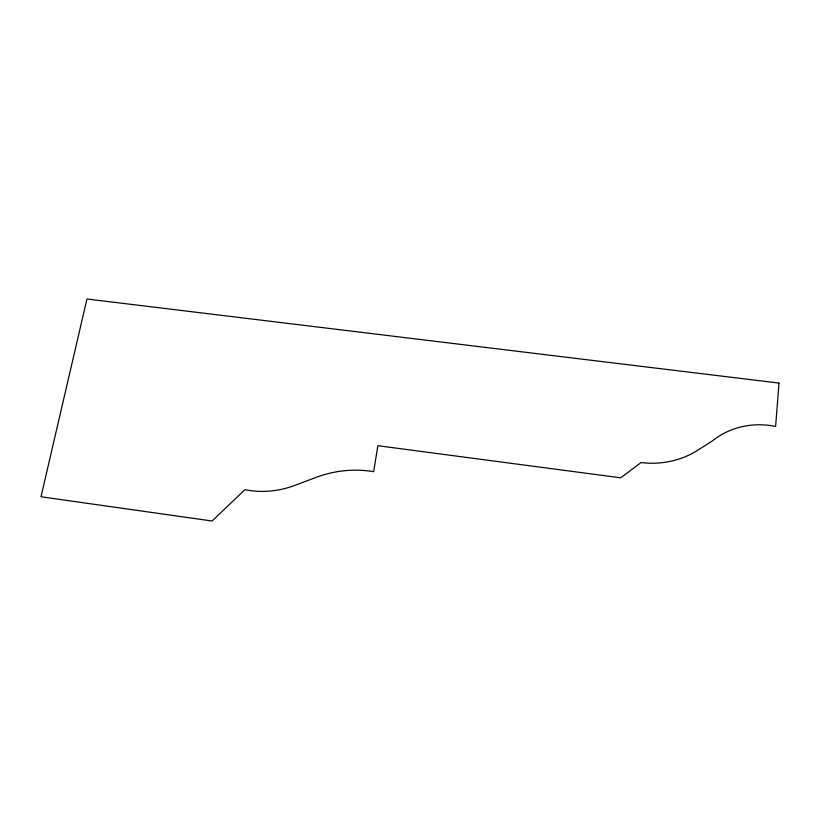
<?xml version="1.0" encoding="UTF-8"?>
<svg xmlns="http://www.w3.org/2000/svg" width="820" height="820" viewBox="0 0 820 820"><rect width="100%" height="100%" fill="white"/><g stroke="black" fill="none" stroke-linecap="round" stroke-linejoin="round"><path stroke-width="1.23" d="M779 383.073L775.607 426.441A78.412 72.816 28.5 0 0 712.242 441.027L694.889 451.994A84.419 79.12 13.9 0 1 641.035 462.552L620.709 477.814L377.866 445.701L373.643 471.654A113.273 110.895 -53.6 0 0 316.1 477.383L294.677 485.44A89.195 84.152 -30.8 0 1 244.883 489.694L212.072 521.007L41 496.766L86.961 298.992L779 383.073"/></g></svg>
